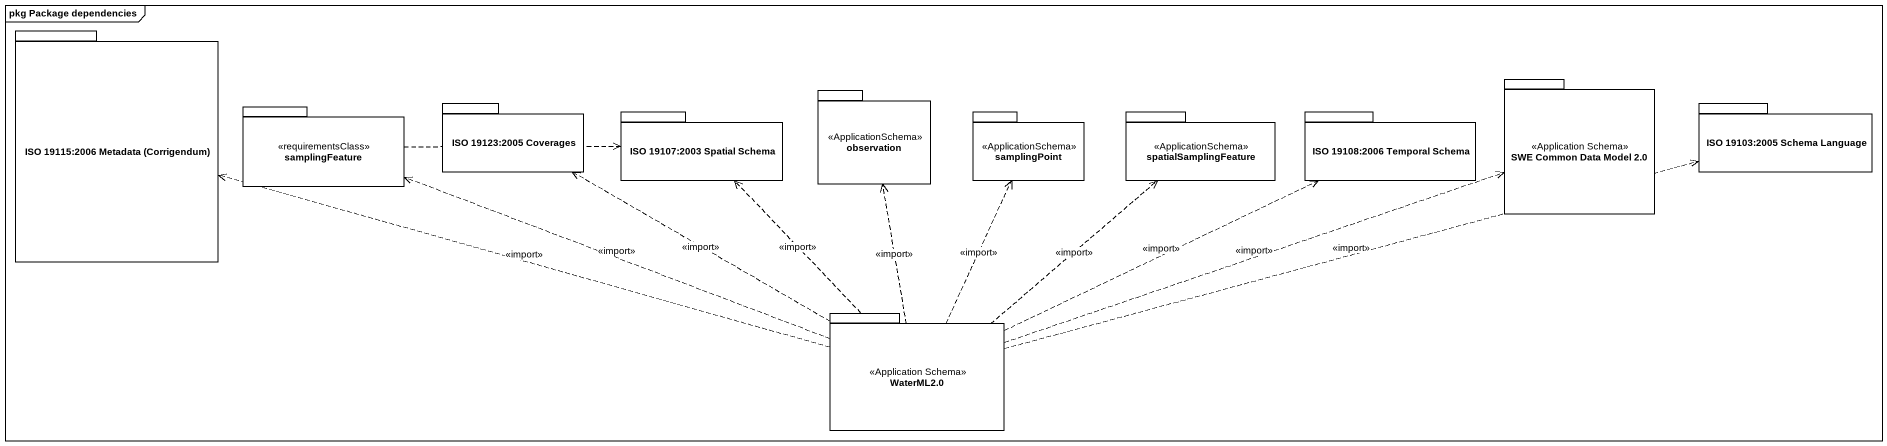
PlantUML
@startuml
mainframe pkg Package dependencies
package "ISO 19115:2006 Metadata (Corrigendum)" as ISO_19115_2006_Metadata {
}
package samplingFeature <<requirementsClass>> {
}
package "ISO 19123:2005 Coverages" as ISO_19123_2005_Coverages {
}
package "ISO 19107:2003 Spatial Schema" as ISO_19107_2003_Spatial {
}
package observation <<ApplicationSchema>> {
}
package samplingPoint <<ApplicationSchema>> {
}
package spatialSamplingFeature <<ApplicationSchema>> {
}
package "ISO 19108:2006 Temporal Schema" as ISO_19108_2006_Temporal {
}
package "SWE Common Data Model 2.0" as SWE_Common_Data_Model_2_0 <<Application Schema>> {
}
package "ISO 19103:2005 Schema Language" as ISO_19103_2005_Schema {
}
package "WaterML2.0" as WaterML2_0 <<Application Schema>> {
}
samplingFeature .right.> ISO_19107_2003_Spatial
WaterML2_0 .left.> ISO_19115_2006_Metadata : <<import>>
WaterML2_0 .left.> samplingFeature : <<import>>
WaterML2_0 .left.> ISO_19123_2005_Coverages : <<import>>
WaterML2_0 .up.> ISO_19107_2003_Spatial : <<import>>
WaterML2_0 .up.> observation : <<import>>
WaterML2_0 .up.> samplingPoint : <<import>>
WaterML2_0 .up.> spatialSamplingFeature : <<import>>
WaterML2_0 .right.> ISO_19108_2006_Temporal : <<import>>
WaterML2_0 .right.> SWE_Common_Data_Model_2_0 : <<import>>
WaterML2_0 .right.> ISO_19103_2005_Schema : <<import>>
@enduml
